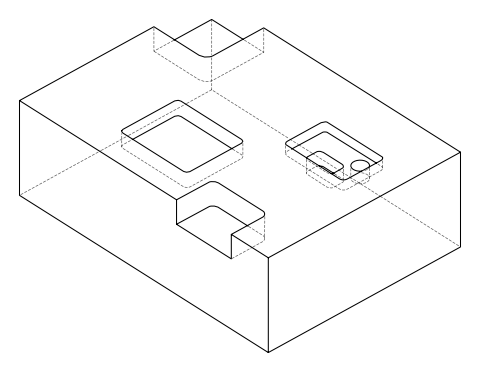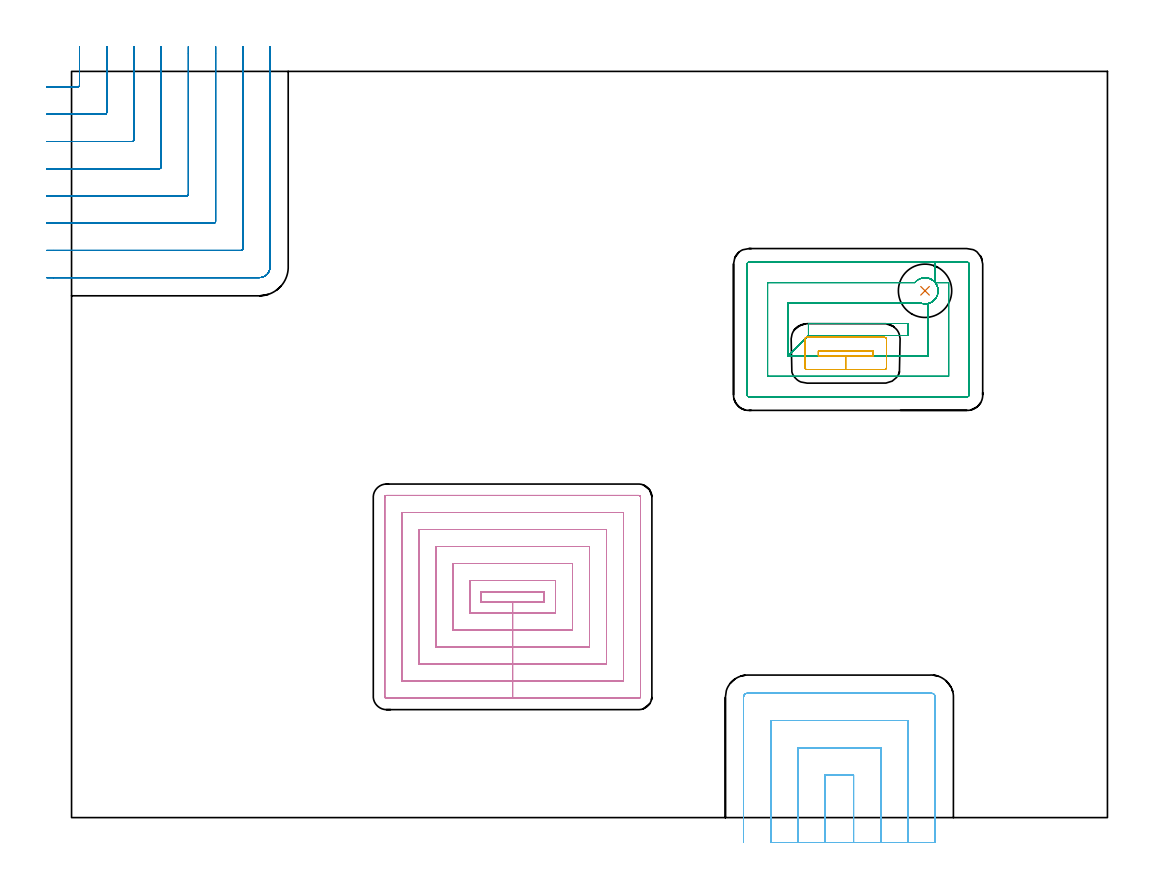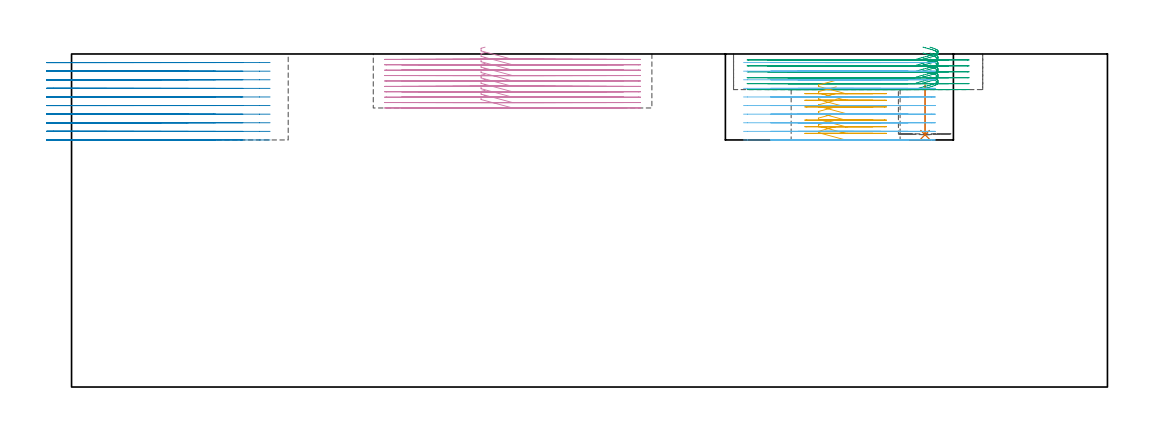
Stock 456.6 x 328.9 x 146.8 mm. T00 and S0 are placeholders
(PLAN: 6 operations, 5 tool changes, 86.6 min)
(1 INDEXABLE_INSERT_DRILL_BLIND_HOLE_FROM_SOLID | STEP1POCKET | NXT0302_018 | 0.09 min | 15299 mm3)
(2 MILL_CORNER_NOTCH_RECTANGULAR | CORNER_NOTCH_RECTANGULAR | NXT0201_012 | Follow Part, ap 4, ae 75% | 20.66 min | 356662 mm3)
(3 MILL_RECTANGULAR_POCKET | POCKET_RECTANGULAR_STRAIGHT | NXT0201_011 | Follow Part, ap 3, ae 75% | 11.21 min | 115553 mm3)
(4 MILL_RECTANGULAR_POCKET_1 | POCKET_RECTANGULAR_STRAIGHT_1 | NXT0201_013 | Follow Part, ap 2.5, ae 75% | 33.54 min | 289838 mm3)
(5 MILL_RECTANGULAR_POCKET_2 | POCKET_RECTANGULAR_STRAIGHT_2 | NXT0201_011 | Follow Part, ap 3, ae 75% | 3.28 min | 27047 mm3)
(6 MILL_SLOT | SLOT_PARTIAL_RECTANGULAR | NXT0201_012 | Follow Part, ap 4, ae 75% | 17.85 min | 237718 mm3)
(TOOL NXT0302_018 | Index. Insert Drill 23.5mm [880-D2350L25-03] | D23.5 PA176 FL71 Z2)
(TOOL NXT0201_012 | ENDMILL 16mm [2P460-1600-NA 1630] | D16 FL38 Z6)
(TOOL NXT0201_011 | ENDMILL 12mm [2P460-1200-NA 1630] | D12 FL38 Z6)
(TOOL NXT0201_013 | ENDMILL 10mm | D10 FL30 Z4)
(OP 1 INDEXABLE_INSERT_DRILL_BLIND_HOLE_FROM_SOLID)
G17 G21 G94 G90
T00 M6
G54
G17 G0 G90 X376.2 Y232.2 S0 M3
G43 Z156.8 H1
G94 G81 G98 Z111.2 F250. R133.1
G80
M5
M2
(OP 2 MILL_CORNER_NOTCH_RECTANGULAR)
G17 G21 G94 G90
T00 M6
G54
G17 G0 G90 X-11. Y322. S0 M3
G43 Z156.8 H1
Z143.01
G94 G1 X-8. F250.
X2.706 F500.
G3 X3.5 Y322.794 R0.8
G1 Y336.9
Y339.9 F250.
G0 Z156.8
X-11. Y310.
Z143.01
G1 X-8.
X14.706 F500.
G3 X15.5 Y310.794 R0.8
G1 Y336.9
Y339.9 F250.
G0 Z156.8
X-11. Y298.
Z143.01
G1 X-8.
X26.706 F500.
G3 X27.5 Y298.794 R0.8
G1 Y336.9
Y339.9 F250.
G0 Z156.8
X-11. Y286.
Z143.01
G1 X-8.
X38.705 F500.
G3 X39.5 Y286.795 R0.8
G1 Y336.9
Y339.9 F250.
G0 Z156.8
X-11. Y274.
Z143.01
G1 X-8.
X50.705 F500.
G3 X51.5 Y274.795 R0.8
G1 Y336.9
Y339.9 F250.
G0 Z156.8
X-11. Y262.
Z143.01
G1 X-8.
X62.705 F500.
G3 X63.5 Y262.795 R0.8
G1 Y336.9
Y339.9 F250.
G0 Z156.8
X-11. Y250.
Z143.01
G1 X-8.
X74.704 F500.
G3 X75.5 Y250.795 R0.8
G1 Y336.9
Y339.9 F250.
G0 Z156.8
X-11. Y238.
Z143.01
G1 X-8.
X82.8 F500.
G3 X87.5 Y242.7 R4.7
G1 Y336.9
Y339.9 F250.
G0 Z156.8
X-11. Y322.
Z139.22
G1 X-8.
X2.706 F500.
G3 X3.5 Y322.794 R0.8
G1 Y336.9
Y339.9 F250.
G0 Z156.8
X-11. Y310.
Z139.22
G1 X-8.
X14.706 F500.
G3 X15.5 Y310.794 R0.8
G1 Y336.9
Y339.9 F250.
G0 Z156.8
X-11. Y298.
Z139.22
G1 X-8.
X26.706 F500.
G3 X27.5 Y298.794 R0.8
G1 Y336.9
Y339.9 F250.
G0 Z156.8
X-11. Y286.
Z139.22
G1 X-8.
X38.705 F500.
G3 X39.5 Y286.795 R0.8
G1 Y336.9
Y339.9 F250.
G0 Z156.8
X-11. Y274.
Z139.22
G1 X-8.
X50.705 F500.
G3 X51.5 Y274.795 R0.8
G1 Y336.9
Y339.9 F250.
G0 Z156.8
X-11. Y262.
Z139.22
G1 X-8.
X62.705 F500.
G3 X63.5 Y262.795 R0.8
G1 Y336.9
Y339.9 F250.
G0 Z156.8
X-11. Y250.
Z139.22
G1 X-8.
X74.704 F500.
G3 X75.5 Y250.795 R0.8
G1 Y336.9
Y339.9 F250.
G0 Z156.8
X-11. Y238.
Z139.22
G1 X-8.
X82.8 F500.
G3 X87.5 Y242.7 R4.7
G1 Y336.9
Y339.9 F250.
G0 Z156.8
X-11. Y322.
Z135.43
G1 X-8.
X2.706 F500.
G3 X3.5 Y322.794 R0.8
G1 Y336.9
Y339.9 F250.
G0 Z156.8
X-11. Y310.
Z135.43
G1 X-8.
X14.706 F500.
G3 X15.5 Y310.794 R0.8
G1 Y336.9
Y339.9 F250.
G0 Z156.8
X-11. Y298.
Z135.43
G1 X-8.
X26.706 F500.
G3 X27.5 Y298.794 R0.8
G1 Y336.9
Y339.9 F250.
G0 Z156.8
X-11. Y286.
Z135.43
G1 X-8.
X38.705 F500.
G3 X39.5 Y286.795 R0.8
G1 Y336.9
Y339.9 F250.
G0 Z156.8
X-11. Y274.
Z135.43
G1 X-8.
X50.705 F500.
G3 X51.5 Y274.795 R0.8
G1 Y336.9
Y339.9 F250.
G0 Z156.8
X-11. Y262.
Z135.43
G1 X-8.
X62.705 F500.
G3 X63.5 Y262.795 R0.8
G1 Y336.9
Y339.9 F250.
G0 Z156.8
X-11. Y250.
Z135.43
G1 X-8.
X74.704 F500.
G3 X75.5 Y250.795 R0.8
G1 Y336.9
Y339.9 F250.
G0 Z156.8
X-11. Y238.
Z135.43
G1 X-8.
X82.8 F500.
G3 X87.5 Y242.7 R4.7
G1 Y336.9
Y339.9 F250.
G0 Z156.8
X-11. Y322.
Z131.64
G1 X-8.
X2.706 F500.
G3 X3.5 Y322.794 R0.8
G1 Y336.9
Y339.9 F250.
G0 Z156.8
X-11. Y310.
Z131.64
G1 X-8.
X14.706 F500.
G3 X15.5 Y310.794 R0.8
G1 Y336.9
Y339.9 F250.
G0 Z156.8
X-11. Y298.
Z131.64
G1 X-8.
X26.706 F500.
G3 X27.5 Y298.794 R0.8
G1 Y336.9
Y339.9 F250.
G0 Z156.8
X-11. Y286.
Z131.64
G1 X-8.
X38.705 F500.
G3 X39.5 Y286.795 R0.8
G1 Y336.9
Y339.9 F250.
G0 Z156.8
X-11. Y274.
Z131.64
G1 X-8.
X50.705 F500.
G3 X51.5 Y274.795 R0.8
G1 Y336.9
Y339.9 F250.
G0 Z156.8
X-11. Y262.
Z131.64
G1 X-8.
X62.705 F500.
G3 X63.5 Y262.795 R0.8
G1 Y336.9
Y339.9 F250.
G0 Z156.8
X-11. Y250.
Z131.64
G1 X-8.
X74.704 F500.
G3 X75.5 Y250.795 R0.8
G1 Y336.9
Y339.9 F250.
G0 Z156.8
X-11. Y238.
Z131.64
G1 X-8.
X82.8 F500.
G3 X87.5 Y242.7 R4.7
G1 Y336.9
Y339.9 F250.
G0 Z156.8
X-11. Y322.
Z127.85
G1 X-8.
X2.706 F500.
G3 X3.5 Y322.794 R0.8
G1 Y336.9
Y339.9 F250.
G0 Z156.8
X-11. Y310.
Z127.85
G1 X-8.
X14.706 F500.
G3 X15.5 Y310.794 R0.8
G1 Y336.9
Y339.9 F250.
G0 Z156.8
X-11. Y298.
Z127.85
G1 X-8.
X26.706 F500.
G3 X27.5 Y298.794 R0.8
G1 Y336.9
Y339.9 F250.
G0 Z156.8
X-11. Y286.
Z127.85
G1 X-8.
X38.705 F500.
G3 X39.5 Y286.795 R0.8
G1 Y336.9
Y339.9 F250.
G0 Z156.8
X-11. Y274.
Z127.85
G1 X-8.
X50.705 F500.
G3 X51.5 Y274.795 R0.8
G1 Y336.9
Y339.9 F250.
G0 Z156.8
X-11. Y262.
Z127.85
G1 X-8.
X62.705 F500.
G3 X63.5 Y262.795 R0.8
G1 Y336.9
Y339.9 F250.
G0 Z156.8
X-11. Y250.
Z127.85
G1 X-8.
X74.704 F500.
G3 X75.5 Y250.795 R0.8
G1 Y336.9
Y339.9 F250.
G0 Z156.8
X-11. Y238.
Z127.85
G1 X-8.
X82.8 F500.
G3 X87.5 Y242.7 R4.7
G1 Y336.9
Y339.9 F250.
G0 Z156.8
X-11. Y322.
Z124.06
G1 X-8.
X2.706 F500.
G3 X3.5 Y322.794 R0.8
G1 Y336.9
Y339.9 F250.
G0 Z156.8
X-11. Y310.
Z124.06
G1 X-8.
X14.706 F500.
G3 X15.5 Y310.794 R0.8
G1 Y336.9
Y339.9 F250.
G0 Z156.8
X-11. Y298.
Z124.06
G1 X-8.
X26.706 F500.
G3 X27.5 Y298.794 R0.8
G1 Y336.9
Y339.9 F250.
G0 Z156.8
X-11. Y286.
Z124.06
G1 X-8.
X38.705 F500.
G3 X39.5 Y286.795 R0.8
G1 Y336.9
Y339.9 F250.
G0 Z156.8
X-11. Y274.
Z124.06
G1 X-8.
X50.705 F500.
G3 X51.5 Y274.795 R0.8
G1 Y336.9
Y339.9 F250.
G0 Z156.8
X-11. Y262.
Z124.06
G1 X-8.
X62.705 F500.
G3 X63.5 Y262.795 R0.8
G1 Y336.9
Y339.9 F250.
G0 Z156.8
X-11. Y250.
Z124.06
G1 X-8.
X74.704 F500.
G3 X75.5 Y250.795 R0.8
G1 Y336.9
Y339.9 F250.
G0 Z156.8
X-11. Y238.
Z124.06
G1 X-8.
X82.8 F500.
G3 X87.5 Y242.7 R4.7
G1 Y336.9
Y339.9 F250.
G0 Z156.8
X-11. Y322.
Z120.27
G1 X-8.
X2.706 F500.
G3 X3.5 Y322.794 R0.8
G1 Y336.9
Y339.9 F250.
G0 Z156.8
X-11. Y310.
Z120.27
G1 X-8.
X14.706 F500.
G3 X15.5 Y310.794 R0.8
G1 Y336.9
Y339.9 F250.
G0 Z156.8
X-11. Y298.
Z120.27
G1 X-8.
X26.706 F500.
G3 X27.5 Y298.794 R0.8
G1 Y336.9
Y339.9 F250.
G0 Z156.8
X-11. Y286.
Z120.27
G1 X-8.
X38.705 F500.
G3 X39.5 Y286.795 R0.8
G1 Y336.9
Y339.9 F250.
G0 Z156.8
X-11. Y274.
Z120.27
G1 X-8.
X50.705 F500.
G3 X51.5 Y274.795 R0.8
G1 Y336.9
Y339.9 F250.
G0 Z156.8
X-11. Y262.
Z120.27
G1 X-8.
X62.705 F500.
G3 X63.5 Y262.795 R0.8
G1 Y336.9
Y339.9 F250.
G0 Z156.8
X-11. Y250.
Z120.27
G1 X-8.
X74.704 F500.
G3 X75.5 Y250.795 R0.8
G1 Y336.9
Y339.9 F250.
G0 Z156.8
X-11. Y238.
Z120.27
G1 X-8.
X82.8 F500.
G3 X87.5 Y242.7 R4.7
G1 Y336.9
Y339.9 F250.
G0 Z156.8
X-11. Y322.
Z116.48
G1 X-8.
X2.706 F500.
G3 X3.5 Y322.794 R0.8
G1 Y336.9
Y339.9 F250.
G0 Z156.8
X-11. Y310.
Z116.48
G1 X-8.
X14.706 F500.
G3 X15.5 Y310.794 R0.8
G1 Y336.9
Y339.9 F250.
G0 Z156.8
X-11. Y298.
Z116.48
G1 X-8.
X26.706 F500.
G3 X27.5 Y298.794 R0.8
G1 Y336.9
Y339.9 F250.
G0 Z156.8
X-11. Y286.
Z116.48
G1 X-8.
X38.705 F500.
G3 X39.5 Y286.795 R0.8
G1 Y336.9
Y339.9 F250.
G0 Z156.8
X-11. Y274.
Z116.48
G1 X-8.
X50.705 F500.
G3 X51.5 Y274.795 R0.8
G1 Y336.9
Y339.9 F250.
G0 Z156.8
X-11. Y262.
Z116.48
G1 X-8.
X62.705 F500.
G3 X63.5 Y262.795 R0.8
G1 Y336.9
Y339.9 F250.
G0 Z156.8
X-11. Y250.
Z116.48
G1 X-8.
X74.704 F500.
G3 X75.5 Y250.795 R0.8
G1 Y336.9
Y339.9 F250.
G0 Z156.8
X-11. Y238.
Z116.48
G1 X-8.
X82.8 F500.
G3 X87.5 Y242.7 R4.7
G1 Y336.9
Y339.9 F250.
G0 Z156.8
X-11. Y322.
Z112.69
G1 X-8.
X2.706 F500.
G3 X3.5 Y322.794 R0.8
G1 Y336.9
Y339.9 F250.
G0 Z156.8
X-11. Y310.
Z112.69
G1 X-8.
X14.706 F500.
G3 X15.5 Y310.794 R0.8
G1 Y336.9
Y339.9 F250.
G0 Z156.8
X-11. Y298.
Z112.69
G1 X-8.
X26.706 F500.
G3 X27.5 Y298.794 R0.8
G1 Y336.9
Y339.9 F250.
G0 Z156.8
X-11. Y286.
Z112.69
G1 X-8.
X38.705 F500.
G3 X39.5 Y286.795 R0.8
G1 Y336.9
Y339.9 F250.
G0 Z156.8
X-11. Y274.
Z112.69
G1 X-8.
X50.705 F500.
G3 X51.5 Y274.795 R0.8
G1 Y336.9
Y339.9 F250.
G0 Z156.8
X-11. Y262.
Z112.69
G1 X-8.
X62.705 F500.
G3 X63.5 Y262.795 R0.8
G1 Y336.9
Y339.9 F250.
G0 Z156.8
X-11. Y250.
Z112.69
G1 X-8.
X74.704 F500.
G3 X75.5 Y250.795 R0.8
G1 Y336.9
Y339.9 F250.
G0 Z156.8
X-11. Y238.
Z112.69
G1 X-8.
X82.8 F500.
G3 X87.5 Y242.7 R4.7
G1 Y336.9
Y339.9 F250.
G0 Z156.8
X-11. Y322.
Z108.9
G1 X-8.
X2.706 F500.
G3 X3.5 Y322.794 R0.8
G1 Y336.9
Y339.9 F250.
G0 Z156.8
X-11. Y310.
Z108.9
G1 X-8.
X14.706 F500.
G3 X15.5 Y310.794 R0.8
G1 Y336.9
Y339.9 F250.
G0 Z156.8
X-11. Y298.
Z108.9
G1 X-8.
X26.706 F500.
G3 X27.5 Y298.794 R0.8
G1 Y336.9
Y339.9 F250.
G0 Z156.8
X-11. Y286.
Z108.9
G1 X-8.
X38.705 F500.
G3 X39.5 Y286.795 R0.8
G1 Y336.9
Y339.9 F250.
G0 Z156.8
X-11. Y274.
Z108.9
G1 X-8.
X50.705 F500.
G3 X51.5 Y274.795 R0.8
G1 Y336.9
Y339.9 F250.
G0 Z156.8
X-11. Y262.
Z108.9
G1 X-8.
X62.705 F500.
G3 X63.5 Y262.795 R0.8
G1 Y336.9
Y339.9 F250.
G0 Z156.8
X-11. Y250.
Z108.9
G1 X-8.
X74.704 F500.
G3 X75.5 Y250.795 R0.8
G1 Y336.9
Y339.9 F250.
G0 Z156.8
X-11. Y238.
Z108.9
G1 X-8.
X82.8 F500.
G3 X87.5 Y242.7 R4.7
G1 Y336.9
Y339.9 F250.
G0 Z156.8
M5
M2
(OP 3 MILL_RECTANGULAR_POCKET)
G17 G21 G94 G90
T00 M6
G54
G17 G0 G90 X375.304 Y237.877 S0 M3
G43 Z156.8 H1
Z149.8
G94 G1 X375.403 Y237.899 Z149.773 F250.
X376.33 Y237.953 Z149.524
X377.254 Y237.858 Z149.275
X377.6 Y237.772 Z149.18
X377.929 Y237.689 Z149.089
X378.658 Y237.403 Z148.879
X379.341 Y237.021 Z148.669
X379.967 Y236.549 Z148.459
X380.522 Y235.997 Z148.249
X380.736 Y235.722 Z148.156
X380.935 Y235.466 Z148.069
X381.104 Y235.189 Z147.982
X381.281 Y234.899 Z147.891
X381.635 Y234.087 Z147.654
X381.861 Y233.229 Z147.416
X381.953 Y232.347 Z147.178
X381.907 Y231.462 Z146.941
X381.844 Y231.129 Z146.85
X381.781 Y230.795 Z146.759
X381.617 Y230.255 Z146.608
X381.468 Y229.906 Z146.506
X381.332 Y229.595 Z146.415
X380.858 Y228.822 Z146.172
X380.27 Y228.133 Z145.93
X379.58 Y227.545 Z145.687
X378.807 Y227.072 Z145.444
X377.969 Y226.726 Z145.201
X377.087 Y226.516 Z144.958
X376.184 Y226.446 Z144.715
X375.28 Y226.519 Z144.472
X374.56 Y226.684 Z144.274
X374.241 Y226.8 Z144.183
X315.8 F500.
Y203.5
X324.8 Y212.5
X368.6
Y217.8
X324.8
Y212.5
X315.8 Y203.5
X377.6
Y226.63
G0 X378.375 Y226.894 Z149.8
G1 X378.807 Y227.072 Z149.675 F250.
X379.58 Y227.545 Z149.432
X380.27 Y228.133 Z149.189
X380.858 Y228.822 Z148.946
X381.332 Y229.595 Z148.703
X381.484 Y229.943 Z148.602
X381.617 Y230.255 Z148.511
X381.781 Y230.795 Z148.359
X381.844 Y231.129 Z148.268
X381.907 Y231.462 Z148.178
X381.953 Y232.347 Z147.94
X381.861 Y233.229 Z147.702
X381.635 Y234.087 Z147.465
X381.281 Y234.899 Z147.227
X381.104 Y235.189 Z147.136
X380.935 Y235.466 Z147.049
X380.73 Y235.729 Z146.96
X380.522 Y235.997 Z146.869
X379.967 Y236.549 Z146.659
X379.341 Y237.021 Z146.449
X378.658 Y237.403 Z146.24
X377.929 Y237.689 Z146.03
X377.583 Y237.776 Z145.934
X377.254 Y237.858 Z145.843
X376.422 Y237.95 Z145.619
X375.586 Y237.922 Z145.395
X374.763 Y237.772 Z145.171
X373.97 Y237.505 Z144.947
X373.225 Y237.125 Z144.722
X372.542 Y236.642 Z144.498
X371.937 Y236.064 Z144.274
X371.724 Y235.8 Z144.183
X306.8 F500.
Y194.5
X386.6
Y235.8
X380.674
Y244.8
X298.5
G3 X297.8 Y244.1 R0.7
G1 Y186.2
G3 X298.5 Y185.5 R0.7
G1 X394.9
G3 X395.6 Y186.2 R0.7
G1 Y244.1
G3 X394.9 Y244.8 R0.7
G1 X380.674
X379.674
G0 X375.303 Y237.876 Z147.183
G1 X375.416 Y237.901 Z147.152 F250.
X376.344 Y237.953 Z146.903
X377.269 Y237.855 Z146.654
X377.598 Y237.772 Z146.563
X377.927 Y237.69 Z146.472
X378.659 Y237.403 Z146.262
X379.344 Y237.019 Z146.051
X379.971 Y236.545 Z145.841
X380.528 Y235.99 Z145.63
X380.736 Y235.722 Z145.539
X380.944 Y235.455 Z145.448
X381.396 Y234.669 Z145.205
X381.72 Y233.823 Z144.963
X381.907 Y232.936 Z144.72
X381.952 Y232.031 Z144.477
X381.855 Y231.129 Z144.234
X381.617 Y230.255 Z143.991
X381.484 Y229.943 Z143.9
X381.35 Y229.631 Z143.809
X380.877 Y228.848 Z143.564
X380.286 Y228.15 Z143.319
X379.592 Y227.554 Z143.074
X378.812 Y227.075 Z142.829
X377.967 Y226.725 Z142.584
X377.077 Y226.514 Z142.339
X376.165 Y226.446 Z142.093
X375.253 Y226.524 Z141.848
X374.56 Y226.684 Z141.658
X374.241 Y226.8 Z141.567
X315.8 F500.
Y203.5
X324.8 Y212.5
X368.6
Y217.8
X324.8
Y212.5
X315.8 Y203.5
X377.6
Y226.63
G0 X378.374 Y226.893 Z147.183
G1 X378.812 Y227.075 Z147.056 F250.
X379.592 Y227.554 Z146.811
X380.286 Y228.15 Z146.566
X380.877 Y228.848 Z146.321
X381.35 Y229.631 Z146.076
X381.484 Y229.943 Z145.985
X381.617 Y230.255 Z145.894
X381.855 Y231.129 Z145.651
X381.952 Y232.031 Z145.408
X381.907 Y232.936 Z145.165
X381.72 Y233.823 Z144.922
X381.396 Y234.669 Z144.679
X380.944 Y235.455 Z144.436
X380.736 Y235.722 Z144.346
X380.528 Y235.99 Z144.255
X379.971 Y236.545 Z144.044
X379.344 Y237.019 Z143.834
X378.659 Y237.403 Z143.623
X377.927 Y237.69 Z143.413
X377.598 Y237.772 Z143.322
X377.269 Y237.855 Z143.231
X376.436 Y237.95 Z143.006
X375.597 Y237.923 Z142.781
X374.772 Y237.774 Z142.557
X373.977 Y237.507 Z142.332
X373.229 Y237.127 Z142.107
X372.544 Y236.643 Z141.882
X371.937 Y236.064 Z141.657
X371.724 Y235.8 Z141.567
X306.8 F500.
Y194.5
X386.6
Y235.8
X380.674
Y244.8
X298.5
G3 X297.8 Y244.1 R0.7
G1 Y186.2
G3 X298.5 Y185.5 R0.7
G1 X394.9
G3 X395.6 Y186.2 R0.7
G1 Y244.1
G3 X394.9 Y244.8 R0.7
G1 X380.674
X379.674
G0 X375.304 Y237.876 Z144.567
G1 X375.416 Y237.901 Z144.536 F250.
X376.344 Y237.953 Z144.287
X377.269 Y237.855 Z144.038
X377.598 Y237.772 Z143.947
X377.927 Y237.69 Z143.856
X378.659 Y237.403 Z143.645
X379.344 Y237.019 Z143.435
X379.971 Y236.545 Z143.224
X380.528 Y235.99 Z143.014
X380.736 Y235.722 Z142.923
X380.944 Y235.455 Z142.832
X381.396 Y234.669 Z142.589
X381.72 Y233.823 Z142.346
X381.907 Y232.936 Z142.103
X381.952 Y232.031 Z141.86
X381.855 Y231.129 Z141.617
X381.617 Y230.255 Z141.375
X381.484 Y229.943 Z141.284
X381.35 Y229.631 Z141.193
X380.877 Y228.848 Z140.948
X380.286 Y228.15 Z140.703
X379.592 Y227.553 Z140.457
X378.813 Y227.075 Z140.212
X377.967 Y226.725 Z139.967
X377.077 Y226.514 Z139.722
X376.165 Y226.446 Z139.477
X375.253 Y226.524 Z139.232
X374.559 Y226.684 Z139.041
X374.24 Y226.8 Z138.95
X315.8 F500.
Y203.5
X324.8 Y212.5
X368.6
Y217.8
X324.8
Y212.5
X315.8 Y203.5
X377.6
Y226.63
G0 X378.373 Y226.893 Z144.567
G1 X378.813 Y227.075 Z144.439 F250.
X379.592 Y227.553 Z144.194
X380.286 Y228.15 Z143.949
X380.877 Y228.848 Z143.704
X381.35 Y229.631 Z143.459
X381.484 Y229.943 Z143.368
X381.617 Y230.255 Z143.277
X381.855 Y231.129 Z143.034
X381.952 Y232.031 Z142.791
X381.907 Y232.936 Z142.548
X381.72 Y233.823 Z142.305
X381.396 Y234.669 Z142.063
X380.944 Y235.455 Z141.82
X380.736 Y235.722 Z141.729
X380.528 Y235.99 Z141.638
X379.971 Y236.545 Z141.427
X379.344 Y237.019 Z141.217
X378.659 Y237.403 Z141.006
X377.927 Y237.69 Z140.796
X377.598 Y237.772 Z140.705
X377.269 Y237.855 Z140.614
X376.436 Y237.95 Z140.389
X375.598 Y237.923 Z140.165
X374.772 Y237.774 Z139.94
X373.977 Y237.507 Z139.715
X373.229 Y237.127 Z139.49
X372.544 Y236.643 Z139.266
X371.937 Y236.064 Z139.041
X371.725 Y235.8 Z138.95
X306.8 F500.
Y194.5
X386.6
Y235.8
X380.674
Y244.8
X298.5
G3 X297.8 Y244.1 R0.7
G1 Y186.2
G3 X298.5 Y185.5 R0.7
G1 X394.9
G3 X395.6 Y186.2 R0.7
G1 Y244.1
G3 X394.9 Y244.8 R0.7
G1 X380.674
X379.674
G0 X375.304 Y237.876 Z141.95
G1 X375.416 Y237.901 Z141.919 F250.
X376.344 Y237.953 Z141.67
X377.269 Y237.855 Z141.421
X377.598 Y237.772 Z141.33
X377.927 Y237.69 Z141.239
X378.659 Y237.403 Z141.029
X379.344 Y237.019 Z140.818
X379.971 Y236.545 Z140.607
X380.528 Y235.99 Z140.397
X380.736 Y235.722 Z140.306
X380.944 Y235.455 Z140.215
X381.396 Y234.669 Z139.972
X381.72 Y233.823 Z139.729
X381.907 Y232.936 Z139.487
X381.952 Y232.031 Z139.244
X381.855 Y231.129 Z139.001
X381.617 Y230.255 Z138.758
X381.484 Y229.943 Z138.667
X381.35 Y229.631 Z138.576
X380.877 Y228.848 Z138.331
X380.286 Y228.15 Z138.086
X379.592 Y227.553 Z137.841
X378.813 Y227.075 Z137.596
X377.967 Y226.725 Z137.351
X377.077 Y226.514 Z137.105
X376.165 Y226.446 Z136.86
X375.253 Y226.524 Z136.615
X374.559 Y226.684 Z136.424
X374.24 Y226.8 Z136.333
X315.8 F500.
Y203.5
X324.8 Y212.5
X368.6
Y217.8
X324.8
Y212.5
X315.8 Y203.5
X377.6
Y226.63
G0 X378.373 Y226.893 Z141.95
G1 X378.813 Y227.075 Z141.823 F250.
X379.592 Y227.553 Z141.577
X380.286 Y228.15 Z141.332
X380.877 Y228.848 Z141.087
X381.35 Y229.631 Z140.842
X381.484 Y229.943 Z140.751
X381.617 Y230.255 Z140.66
X381.855 Y231.129 Z140.417
X381.952 Y232.031 Z140.175
X381.907 Y232.936 Z139.932
X381.72 Y233.823 Z139.689
X381.396 Y234.669 Z139.446
X380.944 Y235.455 Z139.203
X380.736 Y235.722 Z139.112
X380.528 Y235.99 Z139.021
X379.971 Y236.545 Z138.811
X379.344 Y237.019 Z138.6
X378.659 Y237.403 Z138.39
X377.927 Y237.69 Z138.179
X377.598 Y237.772 Z138.088
X377.269 Y237.855 Z137.997
X376.436 Y237.95 Z137.773
X375.598 Y237.923 Z137.548
X374.772 Y237.774 Z137.323
X373.977 Y237.507 Z137.098
X373.229 Y237.127 Z136.874
X372.544 Y236.643 Z136.649
X371.937 Y236.064 Z136.424
X371.725 Y235.8 Z136.333
X306.8 F500.
Y194.5
X386.6
Y235.8
X380.674
Y244.8
X298.5
G3 X297.8 Y244.1 R0.7
G1 Y186.2
G3 X298.5 Y185.5 R0.7
G1 X394.9
G3 X395.6 Y186.2 R0.7
G1 Y244.1
G3 X394.9 Y244.8 R0.7
G1 X380.674
X379.674
G0 X375.304 Y237.876 Z139.333
G1 X375.416 Y237.901 Z139.303 F250.
X376.344 Y237.953 Z139.053
X377.269 Y237.855 Z138.804
X377.598 Y237.772 Z138.713
X377.927 Y237.69 Z138.623
X378.659 Y237.403 Z138.412
X379.344 Y237.019 Z138.201
X379.971 Y236.545 Z137.991
X380.528 Y235.99 Z137.78
X380.736 Y235.722 Z137.689
X380.944 Y235.455 Z137.599
X381.396 Y234.669 Z137.356
X381.72 Y233.823 Z137.113
X381.907 Y232.936 Z136.87
X381.952 Y232.031 Z136.627
X381.855 Y231.129 Z136.384
X381.617 Y230.255 Z136.141
X381.484 Y229.943 Z136.05
X381.35 Y229.631 Z135.96
X380.877 Y228.848 Z135.714
X380.286 Y228.15 Z135.469
X379.592 Y227.553 Z135.224
X378.813 Y227.075 Z134.979
X377.967 Y226.725 Z134.734
X377.077 Y226.514 Z134.489
X376.165 Y226.446 Z134.244
X375.253 Y226.524 Z133.998
X374.559 Y226.684 Z133.808
X374.24 Y226.8 Z133.717
X315.8 F500.
Y203.5
X324.8 Y212.5
X368.6
Y217.8
X324.8
Y212.5
X315.8 Y203.5
X377.6
Y226.63
G0 X378.373 Y226.893 Z139.333
G1 X378.813 Y227.075 Z139.206 F250.
X379.592 Y227.553 Z138.961
X380.286 Y228.15 Z138.716
X380.877 Y228.848 Z138.471
X381.35 Y229.631 Z138.225
X381.484 Y229.943 Z138.134
X381.617 Y230.255 Z138.044
X381.855 Y231.129 Z137.801
X381.952 Y232.031 Z137.558
X381.907 Y232.936 Z137.315
X381.72 Y233.823 Z137.072
X381.396 Y234.669 Z136.829
X380.944 Y235.455 Z136.586
X380.736 Y235.722 Z136.496
X380.528 Y235.99 Z136.405
X379.971 Y236.545 Z136.194
X379.344 Y237.019 Z135.984
X378.659 Y237.403 Z135.773
X377.927 Y237.69 Z135.562
X377.598 Y237.772 Z135.472
X377.269 Y237.855 Z135.381
X376.436 Y237.95 Z135.156
X375.598 Y237.923 Z134.931
X374.772 Y237.774 Z134.706
X373.977 Y237.507 Z134.482
X373.229 Y237.127 Z134.257
X372.544 Y236.643 Z134.032
X371.937 Y236.064 Z133.808
X371.725 Y235.8 Z133.717
X306.8 F500.
Y194.5
X386.6
Y235.8
X380.674
Y244.8
X298.5
G3 X297.8 Y244.1 R0.7
G1 Y186.2
G3 X298.5 Y185.5 R0.7
G1 X394.9
G3 X395.6 Y186.2 R0.7
G1 Y244.1
G3 X394.9 Y244.8 R0.7
G1 X380.674
X379.674
G0 X375.304 Y237.877 Z136.717
G1 X375.404 Y237.899 Z136.689 F250.
X376.337 Y237.953 Z136.439
X377.266 Y237.855 Z136.188
X377.595 Y237.773 Z136.098
X377.924 Y237.691 Z136.007
X378.656 Y237.404 Z135.796
X379.343 Y237.02 Z135.585
X379.971 Y236.546 Z135.374
X380.528 Y235.99 Z135.164
X380.736 Y235.722 Z135.073
X380.944 Y235.455 Z134.982
X381.395 Y234.672 Z134.74
X381.719 Y233.828 Z134.498
X381.906 Y232.943 Z134.255
X381.952 Y232.04 Z134.013
X381.857 Y231.142 Z133.771
X381.775 Y230.812 Z133.68
X381.693 Y230.483 Z133.589
X381.617 Y230.255 Z133.525
X381.471 Y229.914 Z133.425
X381.336 Y229.603 Z133.334
X380.861 Y228.826 Z133.09
X380.27 Y228.133 Z132.846
X379.577 Y227.542 Z132.602
X378.799 Y227.068 Z132.358
X377.957 Y226.722 Z132.114
X377.071 Y226.513 Z131.87
X376.162 Y226.446 Z131.626
X375.255 Y226.523 Z131.382
X374.56 Y226.684 Z131.191
X374.24 Y226.8 Z131.1
X315.8 F500.
Y203.5
X324.8 Y212.5
X368.6
Y217.8
X324.8
Y212.5
X315.8 Y203.5
X377.6
Y226.63
G0 X378.375 Y226.893 Z136.717
G1 X378.799 Y227.068 Z136.594 F250.
X379.577 Y227.542 Z136.35
X380.27 Y228.133 Z136.106
X380.861 Y228.826 Z135.862
X381.336 Y229.603 Z135.618
X381.484 Y229.943 Z135.518
X381.617 Y230.255 Z135.427
X381.693 Y230.483 Z135.363
X381.775 Y230.812 Z135.272
X381.857 Y231.142 Z135.181
X381.952 Y232.04 Z134.939
X381.906 Y232.943 Z134.697
X381.719 Y233.828 Z134.454
X381.395 Y234.672 Z134.212
X380.944 Y235.455 Z133.97
X380.736 Y235.722 Z133.879
X380.528 Y235.99 Z133.788
X379.971 Y236.546 Z133.577
X379.343 Y237.02 Z133.367
X378.656 Y237.404 Z133.156
X377.924 Y237.691 Z132.945
X377.595 Y237.773 Z132.854
X377.266 Y237.855 Z132.763
X376.433 Y237.95 Z132.539
X375.595 Y237.923 Z132.314
X374.77 Y237.774 Z132.089
X373.975 Y237.507 Z131.865
X373.228 Y237.127 Z131.64
X372.543 Y236.643 Z131.416
X371.937 Y236.064 Z131.191
X371.724 Y235.8 Z131.1
X306.8 F500.
Y194.5
X386.6
Y235.8
X380.674
Y244.8
X298.5
G3 X297.8 Y244.1 R0.7
G1 Y186.2
G3 X298.5 Y185.5 R0.7
G1 X394.9
G3 X395.6 Y186.2 R0.7
G1 Y244.1
G3 X394.9 Y244.8 R0.7
G1 X380.674
X379.674
G0 Z156.8
M5
M2
(OP 4 MILL_RECTANGULAR_POCKET_1)
G17 G21 G94 G90
T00 M6
G54
G17 G0 G90 X182.278 Y99.5 S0 M3
G43 Z156.8 H0
Z149.8
G94 G1 X180.5 Z149.323 F250.
Y95.1 Z148.144
X194.4 Z144.42
X208.3 F500.
Y99.5
X180.5
Y95.1
X194.4
Y90.1
X213.3
Y104.5
X175.5
Y90.1
X194.4
Y82.6
X220.8
Y112.
X168.
Y82.6
X194.4
Y75.1
X228.3
Y119.5
X160.5
Y75.1
X194.4
Y67.6
X235.8
Y127.
X153.
Y67.6
X194.4
Y60.1
X243.3
Y134.5
X145.5
Y60.1
X194.4
Y52.6
X250.
G3 X250.8 Y53.4 R0.8
G1 Y141.2
G3 X250. Y142. R0.8
G1 X138.8
G3 X138. Y141.2 R0.8
G1 Y53.4
G3 X138.8 Y52.6 R0.8
G1 X194.4
X195.4
G0 X182.278 Y99.5 Z147.42
G1 X180.5 Z146.943 F250.
Y95.1 Z145.764
X194.4 Z142.04
X208.3 F500.
Y99.5
X180.5
Y95.1
X194.4
Y90.1
X213.3
Y104.5
X175.5
Y90.1
X194.4
Y82.6
X220.8
Y112.
X168.
Y82.6
X194.4
Y75.1
X228.3
Y119.5
X160.5
Y75.1
X194.4
Y67.6
X235.8
Y127.
X153.
Y67.6
X194.4
Y60.1
X243.3
Y134.5
X145.5
Y60.1
X194.4
Y52.6
X250.
G3 X250.8 Y53.4 R0.8
G1 Y141.2
G3 X250. Y142. R0.8
G1 X138.8
G3 X138. Y141.2 R0.8
G1 Y53.4
G3 X138.8 Y52.6 R0.8
G1 X194.4
X195.4
G0 X182.278 Y99.5 Z145.04
G1 X180.5 Z144.563 F250.
Y95.1 Z143.384
X194.4 Z139.66
X208.3 F500.
Y99.5
X180.5
Y95.1
X194.4
Y90.1
X213.3
Y104.5
X175.5
Y90.1
X194.4
Y82.6
X220.8
Y112.
X168.
Y82.6
X194.4
Y75.1
X228.3
Y119.5
X160.5
Y75.1
X194.4
Y67.6
X235.8
Y127.
X153.
Y67.6
X194.4
Y60.1
X243.3
Y134.5
X145.5
Y60.1
X194.4
Y52.6
X250.
G3 X250.8 Y53.4 R0.8
G1 Y141.2
G3 X250. Y142. R0.8
G1 X138.8
G3 X138. Y141.2 R0.8
G1 Y53.4
G3 X138.8 Y52.6 R0.8
G1 X194.4
X195.4
G0 X182.278 Y99.5 Z142.66
G1 X180.5 Z142.183 F250.
Y95.1 Z141.004
X194.4 Z137.28
X208.3 F500.
Y99.5
X180.5
Y95.1
X194.4
Y90.1
X213.3
Y104.5
X175.5
Y90.1
X194.4
Y82.6
X220.8
Y112.
X168.
Y82.6
X194.4
Y75.1
X228.3
Y119.5
X160.5
Y75.1
X194.4
Y67.6
X235.8
Y127.
X153.
Y67.6
X194.4
Y60.1
X243.3
Y134.5
X145.5
Y60.1
X194.4
Y52.6
X250.
G3 X250.8 Y53.4 R0.8
G1 Y141.2
G3 X250. Y142. R0.8
G1 X138.8
G3 X138. Y141.2 R0.8
G1 Y53.4
G3 X138.8 Y52.6 R0.8
G1 X194.4
X195.4
G0 X182.278 Y99.5 Z140.28
G1 X180.5 Z139.803 F250.
Y95.1 Z138.624
X194.4 Z134.9
X208.3 F500.
Y99.5
X180.5
Y95.1
X194.4
Y90.1
X213.3
Y104.5
X175.5
Y90.1
X194.4
Y82.6
X220.8
Y112.
X168.
Y82.6
X194.4
Y75.1
X228.3
Y119.5
X160.5
Y75.1
X194.4
Y67.6
X235.8
Y127.
X153.
Y67.6
X194.4
Y60.1
X243.3
Y134.5
X145.5
Y60.1
X194.4
Y52.6
X250.
G3 X250.8 Y53.4 R0.8
G1 Y141.2
G3 X250. Y142. R0.8
G1 X138.8
G3 X138. Y141.2 R0.8
G1 Y53.4
G3 X138.8 Y52.6 R0.8
G1 X194.4
X195.4
G0 X182.278 Y99.5 Z137.9
G1 X180.5 Z137.423 F250.
Y95.1 Z136.244
X194.4 Z132.52
X208.3 F500.
Y99.5
X180.5
Y95.1
X194.4
Y90.1
X213.3
Y104.5
X175.5
Y90.1
X194.4
Y82.6
X220.8
Y112.
X168.
Y82.6
X194.4
Y75.1
X228.3
Y119.5
X160.5
Y75.1
X194.4
Y67.6
X235.8
Y127.
X153.
Y67.6
X194.4
Y60.1
X243.3
Y134.5
X145.5
Y60.1
X194.4
Y52.6
X250.
G3 X250.8 Y53.4 R0.8
G1 Y141.2
G3 X250. Y142. R0.8
G1 X138.8
G3 X138. Y141.2 R0.8
G1 Y53.4
G3 X138.8 Y52.6 R0.8
G1 X194.4
X195.4
G0 X182.278 Y99.5 Z135.52
G1 X180.5 Z135.043 F250.
Y95.1 Z133.864
X194.4 Z130.14
X208.3 F500.
Y99.5
X180.5
Y95.1
X194.4
Y90.1
X213.3
Y104.5
X175.5
Y90.1
X194.4
Y82.6
X220.8
Y112.
X168.
Y82.6
X194.4
Y75.1
X228.3
Y119.5
X160.5
Y75.1
X194.4
Y67.6
X235.8
Y127.
X153.
Y67.6
X194.4
Y60.1
X243.3
Y134.5
X145.5
Y60.1
X194.4
Y52.6
X250.
G3 X250.8 Y53.4 R0.8
G1 Y141.2
G3 X250. Y142. R0.8
G1 X138.8
G3 X138. Y141.2 R0.8
G1 Y53.4
G3 X138.8 Y52.6 R0.8
G1 X194.4
X195.4
G0 X182.278 Y99.5 Z133.14
G1 X180.5 Z132.663 F250.
Y95.1 Z131.484
X194.4 Z127.76
X208.3 F500.
Y99.5
X180.5
Y95.1
X194.4
Y90.1
X213.3
Y104.5
X175.5
Y90.1
X194.4
Y82.6
X220.8
Y112.
X168.
Y82.6
X194.4
Y75.1
X228.3
Y119.5
X160.5
Y75.1
X194.4
Y67.6
X235.8
Y127.
X153.
Y67.6
X194.4
Y60.1
X243.3
Y134.5
X145.5
Y60.1
X194.4
Y52.6
X250.
G3 X250.8 Y53.4 R0.8
G1 Y141.2
G3 X250. Y142. R0.8
G1 X138.8
G3 X138. Y141.2 R0.8
G1 Y53.4
G3 X138.8 Y52.6 R0.8
G1 X194.4
X195.4
G0 X182.278 Y99.5 Z130.76
G1 X180.5 Z130.283 F250.
Y95.1 Z129.104
X194.4 Z125.38
X208.3 F500.
Y99.5
X180.5
Y95.1
X194.4
Y90.1
X213.3
Y104.5
X175.5
Y90.1
X194.4
Y82.6
X220.8
Y112.
X168.
Y82.6
X194.4
Y75.1
X228.3
Y119.5
X160.5
Y75.1
X194.4
Y67.6
X235.8
Y127.
X153.
Y67.6
X194.4
Y60.1
X243.3
Y134.5
X145.5
Y60.1
X194.4
Y52.6
X250.
G3 X250.8 Y53.4 R0.8
G1 Y141.2
G3 X250. Y142. R0.8
G1 X138.8
G3 X138. Y141.2 R0.8
G1 Y53.4
G3 X138.8 Y52.6 R0.8
G1 X194.4
X195.4
G0 X182.278 Y99.5 Z128.38
G1 X180.5 Z127.903 F250.
Y95.1 Z126.724
X194.4 Z123.
X208.3 F500.
Y99.5
X180.5
Y95.1
X194.4
Y90.1
X213.3
Y104.5
X175.5
Y90.1
X194.4
Y82.6
X220.8
Y112.
X168.
Y82.6
X194.4
Y75.1
X228.3
Y119.5
X160.5
Y75.1
X194.4
Y67.6
X235.8
Y127.
X153.
Y67.6
X194.4
Y60.1
X243.3
Y134.5
X145.5
Y60.1
X194.4
Y52.6
X250.
G3 X250.8 Y53.4 R0.8
G1 Y141.2
G3 X250. Y142. R0.8
G1 X138.8
G3 X138. Y141.2 R0.8
G1 Y53.4
G3 X138.8 Y52.6 R0.8
G1 X194.4
X195.4
G0 Z156.8
M5
M2
(OP 5 MILL_RECTANGULAR_POCKET_2)
G17 G21 G94 G90
T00 M6
G54
G17 G0 G90 X337.076 Y205.7 S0 M3
G43 Z156.8 H1
Z135.223
G94 G1 X329.2 Z133.113 F250.
Y203.5 Z132.523
X341.2 Z129.308
X353.2 F500.
Y205.7
X329.2
Y203.5
X341.2
Y197.5
X358.3
G3 X359.2 Y198.4 R0.9
G1 Y210.8
G3 X358.3 Y211.7 R0.9
G1 X324.1
G3 X323.2 Y210.8 R0.9
G1 Y198.4
G3 X324.1 Y197.5 R0.9
G1 X341.2
X342.2
G0 X337.076 Y205.7 Z132.308
G1 X329.2 Z130.197 F250.
Y203.5 Z129.608
X341.2 Z126.392
X353.2 F500.
Y205.7
X329.2
Y203.5
X341.2
Y197.5
X358.3
G3 X359.2 Y198.4 R0.9
G1 Y210.8
G3 X358.3 Y211.7 R0.9
G1 X324.1
G3 X323.2 Y210.8 R0.9
G1 Y198.4
G3 X324.1 Y197.5 R0.9
G1 X341.2
X342.2
G0 X337.076 Y205.7 Z129.392
G1 X329.2 Z127.282 F250.
Y203.5 Z126.692
X341.2 Z123.477
X353.2 F500.
Y205.7
X329.2
Y203.5
X341.2
Y197.5
X358.3
G3 X359.2 Y198.4 R0.9
G1 Y210.8
G3 X358.3 Y211.7 R0.9
G1 X324.1
G3 X323.2 Y210.8 R0.9
G1 Y198.4
G3 X324.1 Y197.5 R0.9
G1 X341.2
X342.2
G0 X337.076 Y205.7 Z126.477
G1 X329.2 Z124.366 F250.
Y203.5 Z123.777
X341.2 Z120.562
X353.2 F500.
Y205.7
X329.2
Y203.5
X341.2
Y197.5
X358.3
G3 X359.2 Y198.4 R0.9
G1 Y210.8
G3 X358.3 Y211.7 R0.9
G1 X324.1
G3 X323.2 Y210.8 R0.9
G1 Y198.4
G3 X324.1 Y197.5 R0.9
G1 X341.2
X342.2
G0 X337.076 Y205.7 Z123.562
G1 X329.2 Z121.451 F250.
Y203.5 Z120.862
X341.2 Z117.646
X353.2 F500.
Y205.7
X329.2
Y203.5
X341.2
Y197.5
X358.3
G3 X359.2 Y198.4 R0.9
G1 Y210.8
G3 X358.3 Y211.7 R0.9
G1 X324.1
G3 X323.2 Y210.8 R0.9
G1 Y198.4
G3 X324.1 Y197.5 R0.9
G1 X341.2
X342.2
G0 X337.076 Y205.7 Z120.646
G1 X329.2 Z118.536 F250.
Y203.5 Z117.946
X341.2 Z114.731
X353.2 F500.
Y205.7
X329.2
Y203.5
X341.2
Y197.5
X358.3
G3 X359.2 Y198.4 R0.9
G1 Y210.8
G3 X358.3 Y211.7 R0.9
G1 X324.1
G3 X323.2 Y210.8 R0.9
G1 Y198.4
G3 X324.1 Y197.5 R0.9
G1 X341.2
X342.2
G0 X337.076 Y205.7 Z117.731
G1 X329.2 Z115.62 F250.
Y203.5 Z115.031
X341.2 Z111.815
X353.2 F500.
Y205.7
X329.2
Y203.5
X341.2
Y197.5
X358.3
G3 X359.2 Y198.4 R0.9
G1 Y210.8
G3 X358.3 Y211.7 R0.9
G1 X324.1
G3 X323.2 Y210.8 R0.9
G1 Y198.4
G3 X324.1 Y197.5 R0.9
G1 X341.2
X342.2
G0 X337.076 Y205.7 Z114.815
G1 X329.2 Z112.705 F250.
Y203.5 Z112.115
X341.2 Z108.9
X353.2 F500.
Y205.7
X329.2
Y203.5
X341.2
Y197.5
X358.3
G3 X359.2 Y198.4 R0.9
G1 Y210.8
G3 X358.3 Y211.7 R0.9
G1 X324.1
G3 X323.2 Y210.8 R0.9
G1 Y198.4
G3 X324.1 Y197.5 R0.9
G1 X341.2
X342.2
G0 Z156.8
M5
M2
(OP 6 MILL_SLOT)
G17 G21 G94 G90
T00 M6
G54
G17 G0 G90 X344.7 Y-11. S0 M3
G43 Z156.8 H1
Z143.01
G94 G1 Y-8. F250.
Y18.8 F500.
X332.2
Y-8.
Y-11. F250.
X356.7
Y-8.
Y30.8 F500.
X320.2
Y-8.
Y-11. F250.
X368.7
Y-8.
Y42.8 F500.
X308.2
Y-8.
Y-11. F250.
X380.7
Y-8.
Y53.1 F500.
G3 X379. Y54.8 R1.7
G1 X297.9
G3 X296.2 Y53.1 R1.7
G1 Y-8.
Y-11. F250.
G0 X344.7 Z139.22
G1 Y-8.
Y18.8 F500.
X332.2
Y-8.
Y-11. F250.
X356.7
Y-8.
Y30.8 F500.
X320.2
Y-8.
Y-11. F250.
X368.7
Y-8.
Y42.8 F500.
X308.2
Y-8.
Y-11. F250.
X380.7
Y-8.
Y53.1 F500.
G3 X379. Y54.8 R1.7
G1 X297.9
G3 X296.2 Y53.1 R1.7
G1 Y-8.
Y-11. F250.
G0 X344.7 Z135.43
G1 Y-8.
Y18.8 F500.
X332.2
Y-8.
Y-11. F250.
X356.7
Y-8.
Y30.8 F500.
X320.2
Y-8.
Y-11. F250.
X368.7
Y-8.
Y42.8 F500.
X308.2
Y-8.
Y-11. F250.
X380.7
Y-8.
Y53.1 F500.
G3 X379. Y54.8 R1.7
G1 X297.9
G3 X296.2 Y53.1 R1.7
G1 Y-8.
Y-11. F250.
G0 X344.7 Z131.64
G1 Y-8.
Y18.8 F500.
X332.2
Y-8.
Y-11. F250.
X356.7
Y-8.
Y30.8 F500.
X320.2
Y-8.
Y-11. F250.
X368.7
Y-8.
Y42.8 F500.
X308.2
Y-8.
Y-11. F250.
X380.7
Y-8.
Y53.1 F500.
G3 X379. Y54.8 R1.7
G1 X297.9
G3 X296.2 Y53.1 R1.7
G1 Y-8.
Y-11. F250.
G0 X344.7 Z127.85
G1 Y-8.
Y18.8 F500.
X332.2
Y-8.
Y-11. F250.
X356.7
Y-8.
Y30.8 F500.
X320.2
Y-8.
Y-11. F250.
X368.7
Y-8.
Y42.8 F500.
X308.2
Y-8.
Y-11. F250.
X380.7
Y-8.
Y53.1 F500.
G3 X379. Y54.8 R1.7
G1 X297.9
G3 X296.2 Y53.1 R1.7
G1 Y-8.
Y-11. F250.
G0 X344.7 Z124.06
G1 Y-8.
Y18.8 F500.
X332.2
Y-8.
Y-11. F250.
X356.7
Y-8.
Y30.8 F500.
X320.2
Y-8.
Y-11. F250.
X368.7
Y-8.
Y42.8 F500.
X308.2
Y-8.
Y-11. F250.
X380.7
Y-8.
Y53.1 F500.
G3 X379. Y54.8 R1.7
G1 X297.9
G3 X296.2 Y53.1 R1.7
G1 Y-8.
Y-11. F250.
G0 X344.7 Z120.27
G1 Y-8.
Y18.8 F500.
X332.2
Y-8.
Y-11. F250.
X356.7
Y-8.
Y30.8 F500.
X320.2
Y-8.
Y-11. F250.
X368.7
Y-8.
Y42.8 F500.
X308.2
Y-8.
Y-11. F250.
X380.7
Y-8.
Y53.1 F500.
G3 X379. Y54.8 R1.7
G1 X297.9
G3 X296.2 Y53.1 R1.7
G1 Y-8.
Y-11. F250.
G0 X344.7 Z116.48
G1 Y-8.
Y18.8 F500.
X332.2
Y-8.
Y-11. F250.
X356.7
Y-8.
Y30.8 F500.
X320.2
Y-8.
Y-11. F250.
X368.7
Y-8.
Y42.8 F500.
X308.2
Y-8.
Y-11. F250.
X380.7
Y-8.
Y53.1 F500.
G3 X379. Y54.8 R1.7
G1 X297.9
G3 X296.2 Y53.1 R1.7
G1 Y-8.
Y-11. F250.
G0 X344.7 Z112.69
G1 Y-8.
Y18.8 F500.
X332.2
Y-8.
Y-11. F250.
X356.7
Y-8.
Y30.8 F500.
X320.2
Y-8.
Y-11. F250.
X368.7
Y-8.
Y42.8 F500.
X308.2
Y-8.
Y-11. F250.
X380.7
Y-8.
Y53.1 F500.
G3 X379. Y54.8 R1.7
G1 X297.9
G3 X296.2 Y53.1 R1.7
G1 Y-8.
Y-11. F250.
G0 X344.7 Z108.9
G1 Y-8.
Y18.8 F500.
X332.2
Y-8.
Y-11. F250.
X356.7
Y-8.
Y30.8 F500.
X320.2
Y-8.
Y-11. F250.
X368.7
Y-8.
Y42.8 F500.
X308.2
Y-8.
Y-11. F250.
X380.7
Y-8.
Y53.1 F500.
G3 X379. Y54.8 R1.7
G1 X297.9
G3 X296.2 Y53.1 R1.7
G1 Y-8.
Y-11. F250.
G0 Z156.8
M5
M2
